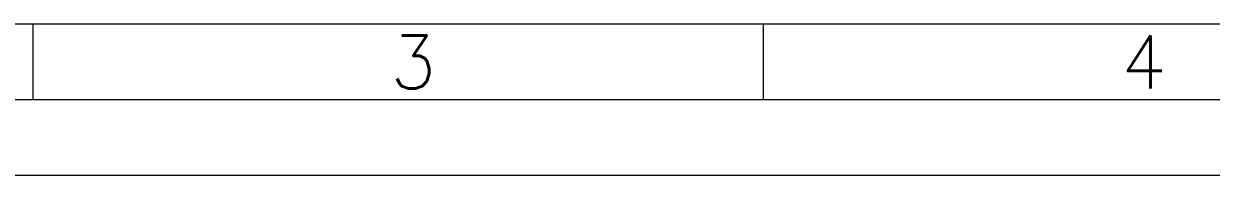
# Model space of a CAD drawing. Extents: x 0 to 1161, y 0 to 821.
# Drawn here: x 333.5 to 550, y 0 to 27.7 of the extents above; entities that cross this region are included whole.
import ezdxf
from ezdxf.enums import TextEntityAlignment as Align

# ---------------------------------------------------------------- set-up
doc = ezdxf.new("R2010")
doc.units = 0
doc.header["$LTSCALE"] = 13.83
doc.header["$MEASUREMENT"] = 0
doc.layers.add('90000_FRAME', color=7, linetype='CONTINUOUS')
doc.styles.add('SEACAD_TXT_SHX', font='txt.shx', dxfattribs={"height": 0.2})

msp = doc.modelspace()

# ---------------------------------------------------------------- linework, layer by layer
at = {"layer": '90000_FRAME', "color": 7, "linetype": 'CONTINUOUS', "lineweight": 13}
for p, q in [((69.12635, 27.65054), (783.308111, 27.65054)), ((335.290448, 13.82527), (335.290448, 27.65054)), ((468.372497, 13.82527), (468.372497, 27.65054)), ((55.30108, 13.82527), (1147.49741, 13.82527)), ((0, 0), (1161.32268, 0))]:
    msp.add_line(p, q, dxfattribs=at)

# ---------------------------------------------------------------- texts
at = {"layer": '90000_FRAME', "color": 7, "linetype": 'CONTINUOUS', "lineweight": 13, "style": 'SEACAD_TXT_SHX'}
for s, p in [('3', (400.379261, 25.493915)), ('4', (533.543282, 25.493915))]:
    msp.add_text(s, height=9.677689, dxfattribs=at).set_placement(p, align=Align.TOP_LEFT)

doc.saveas('drawing.dxf')
